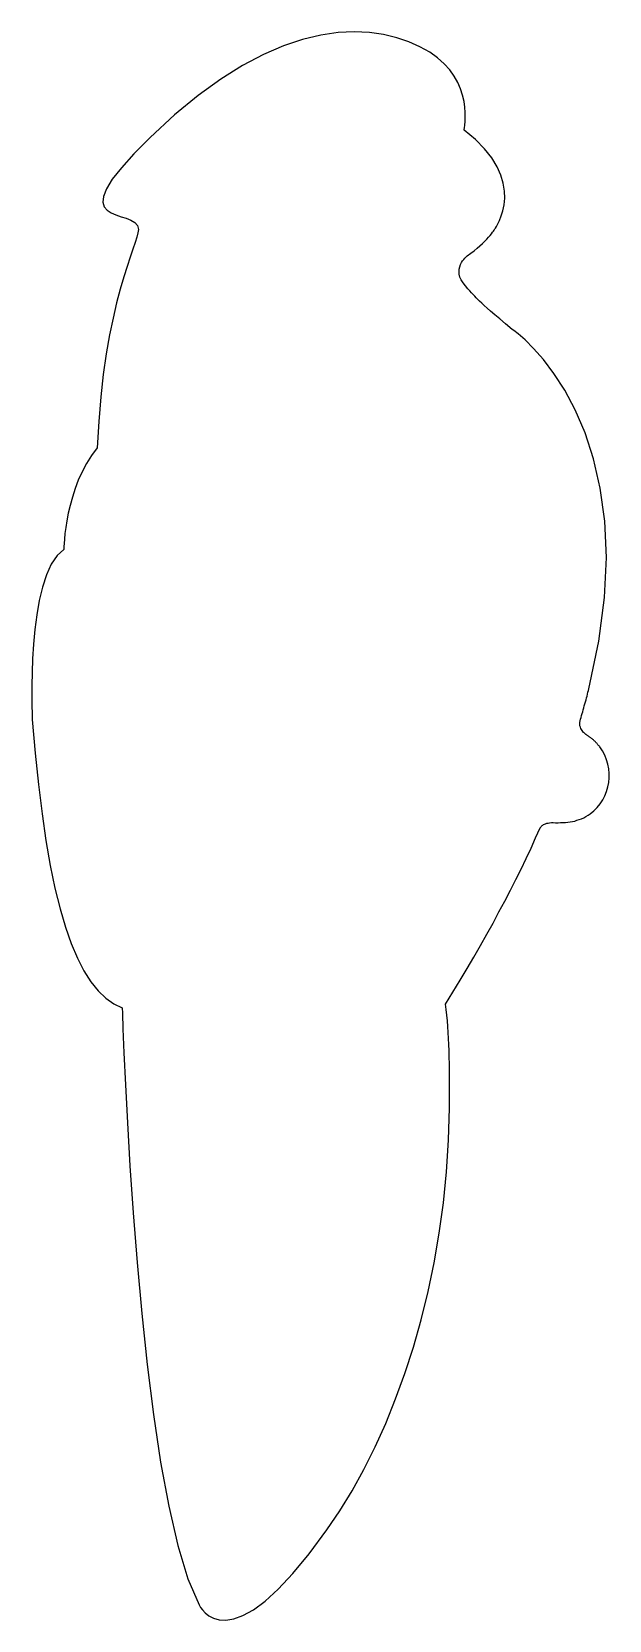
# Model space of a CAD drawing. Extents: x 3 to 43, y 3 to 113.
import ezdxf

# ---------------------------------------------------------------- set-up
doc = ezdxf.new("R2010")
doc.units = 0
doc.header["$MEASUREMENT"] = 0
doc.layers.add('OUTLINE_U_306E_U_30B3_U_30', color=7, linetype='CONTINUOUS')

msp = doc.modelspace()

# ---------------------------------------------------------------- linework, layer by layer
at = {"layer": 'OUTLINE_U_306E_U_30B3_U_30', "color": 29}
msp.add_lwpolyline([(42.05, 64.01), (42.01, 64.04), (41.98, 64.06), (41.95, 64.09), (41.92, 64.12), (41.89, 64.14), (41.86, 64.17), (41.83, 64.19), (41.79, 64.21), (41.76, 64.24), (41.73, 64.26), (41.7, 64.28), (41.66, 64.31), (41.63, 64.33), (41.59, 64.35), (41.56, 64.37), (41.53, 64.39), (41.52, 64.4), (41.5, 64.41), (41.47, 64.43), (41.44, 64.46), (41.39, 64.5), (41.35, 64.54), (41.3, 64.6), (41.25, 64.66), (41.21, 64.74), (41.17, 64.82), (41.14, 64.9), (41.11, 65), (41.1, 65.11), (41.1, 65.22), (41.12, 65.34), (41.15, 65.47), (41.18, 65.59), (41.22, 65.72), (41.26, 65.85), (41.3, 65.98), (41.33, 66.12), (41.37, 66.26), (41.41, 66.4), (41.45, 66.54), (41.49, 66.67), (41.53, 66.81), (41.56, 66.95), (41.6, 67.08), (41.63, 67.21), (41.66, 67.34), (41.7, 67.46), (41.73, 67.58), (42.43, 70.91), (42.82, 73.96), (42.95, 76.76), (42.84, 79.3), (42.53, 81.59), (42.06, 83.64), (41.47, 85.46), (40.78, 87.06), (40.04, 88.44), (39.29, 89.61), (38.55, 90.58), (37.86, 91.35), (37.27, 91.94), (36.8, 92.36), (36.49, 92.6), (36.38, 92.68), (35.91, 93.07), (35.51, 93.41), (35.16, 93.7), (34.87, 93.95), (34.62, 94.16), (34.42, 94.35), (34.25, 94.5), (34.1, 94.64), (33.97, 94.76), (33.86, 94.88), (33.76, 94.99), (33.65, 95.11), (33.54, 95.23), (33.42, 95.37), (33.28, 95.52), (33.11, 95.71), (32.94, 95.92), (32.81, 96.13), (32.72, 96.33), (32.68, 96.53), (32.66, 96.71), (32.68, 96.89), (32.71, 97.05), (32.77, 97.2), (32.83, 97.34), (32.91, 97.46), (32.99, 97.57), (33.06, 97.66), (33.13, 97.73), (33.18, 97.78), (33.22, 97.81), (33.23, 97.82), (33.48, 98), (33.71, 98.17), (33.93, 98.35), (34.12, 98.52), (34.3, 98.68), (34.46, 98.83), (34.6, 98.98), (34.72, 99.12), (34.83, 99.24), (34.92, 99.36), (35, 99.46), (35.06, 99.54), (35.11, 99.61), (35.14, 99.66), (35.16, 99.69), (35.17, 99.7), (35.2, 99.74), (35.27, 99.86), (35.37, 100.04), (35.49, 100.29), (35.61, 100.6), (35.72, 100.96), (35.81, 101.38), (35.85, 101.84), (35.84, 102.34), (35.75, 102.88), (35.59, 103.44), (35.33, 104.04), (34.95, 104.66), (34.45, 105.29), (33.81, 105.93), (33.01, 106.58), (33.02, 106.64), (33.05, 106.76), (33.07, 106.95), (33.09, 107.2), (33.1, 107.49), (33.1, 107.83), (33.07, 108.2), (33.01, 108.6), (32.91, 109.03), (32.77, 109.47), (32.58, 109.91), (32.33, 110.36), (32.02, 110.8), (31.63, 111.23), (31.17, 111.64), (30.62, 112.03), (29.92, 112.41), (29.16, 112.76), (28.31, 113.05), (27.39, 113.27), (26.4, 113.41), (25.34, 113.46), (24.21, 113.41), (23.01, 113.23), (21.74, 112.93), (20.41, 112.48), (19.01, 111.88), (17.55, 111.1), (16.03, 110.15), (14.44, 109.01), (12.8, 107.66), (11.09, 106.09), (9.95, 104.93), (9.08, 103.96), (8.45, 103.16), (8.05, 102.5), (7.84, 101.97), (7.79, 101.56), (7.88, 101.24), (8.08, 101), (8.36, 100.81), (8.7, 100.67), (9.06, 100.55), (9.42, 100.44), (9.74, 100.31), (10.01, 100.15), (10.2, 99.94), (10.27, 99.66), (10.24, 99.43), (10.17, 99.12), (10.05, 98.74), (9.89, 98.28), (9.7, 97.73), (9.48, 97.08), (9.25, 96.34), (9, 95.49), (8.75, 94.54), (8.5, 93.47), (8.26, 92.29), (8.03, 90.98), (7.82, 89.54), (7.64, 87.97), (7.5, 86.25), (7.4, 84.4), (6.99, 83.87), (6.64, 83.32), (6.34, 82.74), (6.07, 82.15), (5.85, 81.56), (5.66, 80.97), (5.5, 80.39), (5.37, 79.84), (5.27, 79.32), (5.2, 78.85), (5.14, 78.42), (5.1, 78.04), (5.08, 77.74), (5.07, 77.51), (5.06, 77.37), (5.06, 77.32), (4.59, 76.88), (4.18, 76.28), (3.85, 75.54), (3.57, 74.68), (3.35, 73.75), (3.17, 72.75), (3.04, 71.72), (2.94, 70.69), (2.88, 69.67), (2.84, 68.71), (2.82, 67.82), (2.82, 67.03), (2.83, 66.37), (2.85, 65.87), (2.86, 65.55), (2.86, 65.43), (3.06, 63.08), (3.29, 60.89), (3.54, 58.86), (3.81, 56.98), (4.11, 55.25), (4.44, 53.67), (4.8, 52.23), (5.17, 50.94), (5.58, 49.79), (6.01, 48.77), (6.47, 47.88), (6.95, 47.12), (7.46, 46.49), (7.99, 45.98), (8.55, 45.58), (9.13, 45.31), (9.15, 44.93), (9.19, 43.85), (9.26, 42.16), (9.36, 39.94), (9.5, 37.28), (9.68, 34.27), (9.91, 30.99), (10.18, 27.52), (10.51, 23.97), (10.89, 20.4), (11.32, 16.91), (11.82, 13.58), (12.39, 10.5), (13.02, 7.76), (13.73, 5.44), (14.51, 3.62), (14.54, 3.57), (14.61, 3.44), (14.74, 3.26), (14.93, 3.05), (15.19, 2.85), (15.51, 2.68), (15.91, 2.57), (16.38, 2.54), (16.93, 2.63), (17.57, 2.87), (18.3, 3.27), (19.12, 3.88), (20.04, 4.71), (21.06, 5.8), (22.2, 7.17), (23.44, 8.85), (24.33, 10.18), (25.19, 11.59), (26.01, 13.08), (26.8, 14.65), (27.54, 16.29), (28.23, 18), (28.88, 19.78), (29.48, 21.62), (30.02, 23.52), (30.5, 25.49), (30.92, 27.5), (31.28, 29.58), (31.57, 31.7), (31.78, 33.86), (31.93, 36.07), (31.99, 38.33), (32, 38.88), (32, 39.41), (32, 39.93), (32, 40.43), (32, 40.91), (31.99, 41.39), (31.98, 41.85), (31.97, 42.3), (31.95, 42.74), (31.93, 43.17), (31.91, 43.58), (31.88, 44), (31.85, 44.4), (31.81, 44.8), (31.77, 45.19), (31.72, 45.57), (32.24, 46.41), (32.74, 47.23), (33.23, 48.05), (33.7, 48.85), (34.16, 49.65), (34.6, 50.44), (35.04, 51.22), (35.45, 52), (35.86, 52.76), (36.25, 53.52), (36.63, 54.26), (36.99, 55), (37.35, 55.73), (37.69, 56.45), (38.01, 57.17), (38.33, 57.87), (38.33, 57.88), (38.34, 57.89), (38.35, 57.91), (38.37, 57.93), (38.39, 57.96), (38.43, 57.99), (38.47, 58.03), (38.51, 58.06), (38.57, 58.1), (38.63, 58.13), (38.71, 58.16), (38.79, 58.19), (38.89, 58.21), (38.99, 58.23), (39.11, 58.24), (39.23, 58.24), (39.41, 58.23), (39.58, 58.23), (39.75, 58.24), (39.92, 58.24), (40.09, 58.25), (40.25, 58.27), (40.42, 58.29), (40.58, 58.32), (40.74, 58.35), (40.9, 58.4), (41.06, 58.45), (41.21, 58.51), (41.37, 58.58), (41.52, 58.66), (41.67, 58.75), (41.81, 58.85), (42.08, 59.06), (42.31, 59.3), (42.52, 59.56), (42.7, 59.83), (42.85, 60.12), (42.97, 60.42), (43.06, 60.73), (43.12, 61.04), (43.15, 61.36), (43.15, 61.68), (43.12, 62), (43.06, 62.32), (42.97, 62.63), (42.84, 62.94), (42.68, 63.24), (42.49, 63.52), (42.47, 63.55), (42.44, 63.59), (42.41, 63.62), (42.39, 63.65), (42.36, 63.68), (42.33, 63.72), (42.31, 63.75), (42.28, 63.78), (42.25, 63.81), (42.22, 63.84), (42.19, 63.87), (42.16, 63.9), (42.14, 63.93), (42.11, 63.95), (42.08, 63.98), (42.05, 64.01), (42.05, 64.01)], dxfattribs=at)

doc.saveas('drawing.dxf')
